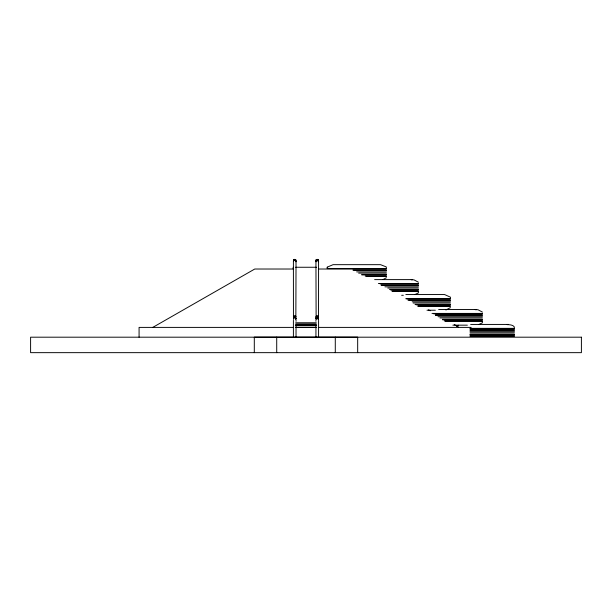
<?xml version="1.0" encoding="UTF-8"?>
<svg xmlns="http://www.w3.org/2000/svg" width="612" height="612" viewBox="0 0 612 612"><rect width="100%" height="100%" fill="white"/><g stroke="black" fill="none" stroke-linecap="round" stroke-linejoin="round"><path stroke-width="0.92" d="M386.424 277.726L383.12 279.523M450.44 307.607L445.896 310.016M293.4 318.906L294.372 317.743A1.431 1.431 0 0 1 295.374 317.873L295.994 318.615M318.531 319.235L317.919 317.529A1.431 1.423 0 0 0 316.917 317.399L315.983 318.24L316.121 319.51M293.446 260.245L293.446 260.873M296.032 318.577L295.856 319.173M315.983 260.245L316.121 261.768M318.577 318.577L318.401 319.173M293.446 317.024L293.4 261.232L294.372 260.192A1.431 1.278 0 0 1 295.374 260.307L296.032 261.248L295.856 317.299M296.032 261.248L295.856 261.791M293.4 316.741L294.372 315.7A1.431 1.278 0 0 1 295.374 315.815L296.032 316.764M316.121 317.284L315.937 261.232L316.917 260.192A1.431 1.278 0 0 1 317.919 260.307L318.577 261.248L318.531 317.039M315.937 316.741L316.917 315.7A1.431 1.278 0 0 1 317.919 315.815L318.577 316.764M293.446 260.222C293.936 258.539 296.789 259.587 295.856 261.156M315.983 260.222C316.481 258.539 319.326 259.587 318.401 261.156M295.856 319.525L295.994 318.263L295.374 317.529A1.431 1.423 0 0 0 294.372 317.399L293.576 317.949L293.446 319.219M295.856 261.293L295.374 259.679A1.431 1.392 0 0 0 294.372 259.557L293.446 260.995M295.856 318.821L295.374 317.2A1.431 1.392 0 0 0 294.372 317.077L293.446 318.515M295.856 261.5L295.374 259.939A1.431 1.346 0 0 0 294.372 259.817L293.446 261.202M295.856 318.194L295.374 316.633A1.431 1.346 0 0 0 294.372 316.511L293.576 317.031L293.576 318.171M293.576 259.932L294.372 259.404M316.121 259.932L316.917 259.404M318.194 261.538L318.531 260.398L317.919 259.679A1.431 1.392 0 0 0 316.917 259.557L316.121 260.1L316.121 261.278M318.194 261.737L318.531 260.635L317.919 259.939A1.431 1.346 0 0 0 316.917 259.817L316.121 260.337L316.121 261.163M317.919 319.25L318.577 318.232L317.919 317.2A1.431 1.392 0 0 0 316.917 317.077L316.121 317.62L316.121 318.798M317.919 318.607L318.577 317.62L317.919 316.633A1.431 1.346 0 0 0 316.917 316.511L316.121 317.031L316.121 318.171M152.778 327.397L254.76 269.02L293.4 269.02M415.127 294.464L418.325 292.972L418.432 291.358L392.544 291.358M456.498 326.204L458.526 325.255M479.142 324.345L482.34 322.861L482.447 321.246L445.123 321.246M411.226 279.814L413.888 279.814L418.432 282.224M475.241 309.703L477.903 309.703L482.447 312.105M507.249 324.643C509.444 324.574 515.059 325.01 514.462 328.353L470.016 328.353M295.657 267.26L316.488 267.26M318.6 269.02L386.424 269.02M352.91 270.06L386.424 270.06M353.858 270.496L386.424 270.496M356.628 271.889L386.424 271.889M358.632 273.113L386.424 273.113M361.761 274.505L386.424 274.505M361.761 274.941L386.424 274.941M365.18 275.981L386.424 275.981M366.075 276.417L386.424 276.417M374.628 279.608L412.557 279.608M378.392 283.524L418.432 283.524M380.151 283.96L418.432 283.96M381.2 285.008L418.432 285.008M381.2 285.444L418.432 285.444M384.917 286.837L418.432 286.837M387.779 288.053L418.432 288.053M389.492 289.445L418.432 289.445M390.349 289.881L418.432 289.881M391.596 290.93L418.432 290.93M405.84 294.548L444.564 294.548L450.44 297.164L450.44 298.472L406.001 298.472M401.648 295.282L403.331 295.282M406.001 298.901L450.44 298.901M407.76 299.949L450.44 299.949M408.785 300.385L450.44 300.385M412.159 301.777L450.44 301.777M413.115 302.994L450.44 302.994M415.02 304.386L450.44 304.386M416.03 304.822L450.44 304.822M417.881 305.87L450.44 305.87M417.881 306.306L450.44 306.306M438.651 309.496L476.572 309.496M426.992 310.223L435.339 310.223M432.011 313.413L482.447 313.413M433.717 313.849L482.447 313.849M435.423 314.889L482.447 314.889M435.423 315.325L482.447 315.325M438.008 316.718L482.447 316.718M439.929 317.942L482.447 317.942M442.407 319.334L482.447 319.334M442.407 319.77L482.447 319.77M444.167 320.81L482.447 320.81M295.657 322.761L316.32 322.761M295.657 323.947L316.32 323.947M470.659 324.437L508.58 324.437M295.657 324.781L316.32 324.781M452.888 325.163L467.354 325.163M295.657 325.247L316.32 325.247M295.657 325.737L316.32 325.729M293.309 327.397L139.077 327.397L139.077 337.189M296.132 327.397L315.868 327.397M318.691 327.397L471.163 327.397M295.657 327.497L316.32 327.497M470.016 328.789L514.462 328.789M470.016 329.837L514.462 329.837M470.016 330.266L514.462 330.266M470.016 331.666L514.462 331.666M470.016 332.882L514.462 332.882M470.016 334.274L514.462 334.274M470.016 334.71L514.462 334.71M470.016 335.751L514.462 335.751M470.016 336.187L514.462 336.187M428.545 309.833L430.205 310.781M454.249 324.544L458.396 326.923M317.919 259.534L318.401 259.978M295.374 259.534L295.856 259.978M318.531 318.615L317.919 317.873A1.431 1.431 0 0 0 316.917 317.743L316.121 318.301L316.121 319.158M357.676 352.657L357.676 337.135L254.301 337.135L254.301 352.657M335.284 337.135L335.284 352.657M318.577 320.367L318.577 337.189M315.937 320.351L315.937 321.315M315.937 325.752L315.937 337.189M296.032 320.367L296.032 321.331M296.032 325.752L296.032 337.189M293.4 320.351L293.4 337.189M293.202 267.26L293.225 269.02M276.716 337.135L276.716 352.657M327.198 267.169L327.183 268.584L386.424 268.584L386.241 266.901L380.542 264.667L333.066 264.667L327.198 267.169M581.4 337.189L30.6 337.189L30.6 352.657L581.4 352.657L581.4 337.189"/></g></svg>
